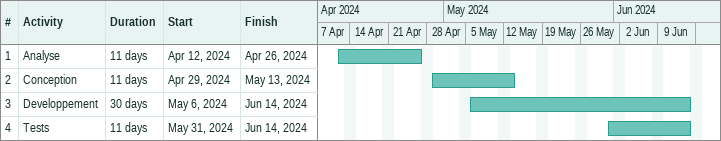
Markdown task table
| ID | Task | Duration | Start | Finish |
|---|---|---|---|---|
| 1 | Analyse | 11d | 2024-04-12 | 2024-04-26 |
| 2 | Conception | 11d | 2024-04-29 | 2024-05-13 |
| 3 | Developpement | 30d | 2024-05-06 | 2024-06-14 |
| 4 | Tests | 11d | 2024-05-31 | 2024-06-14 |
